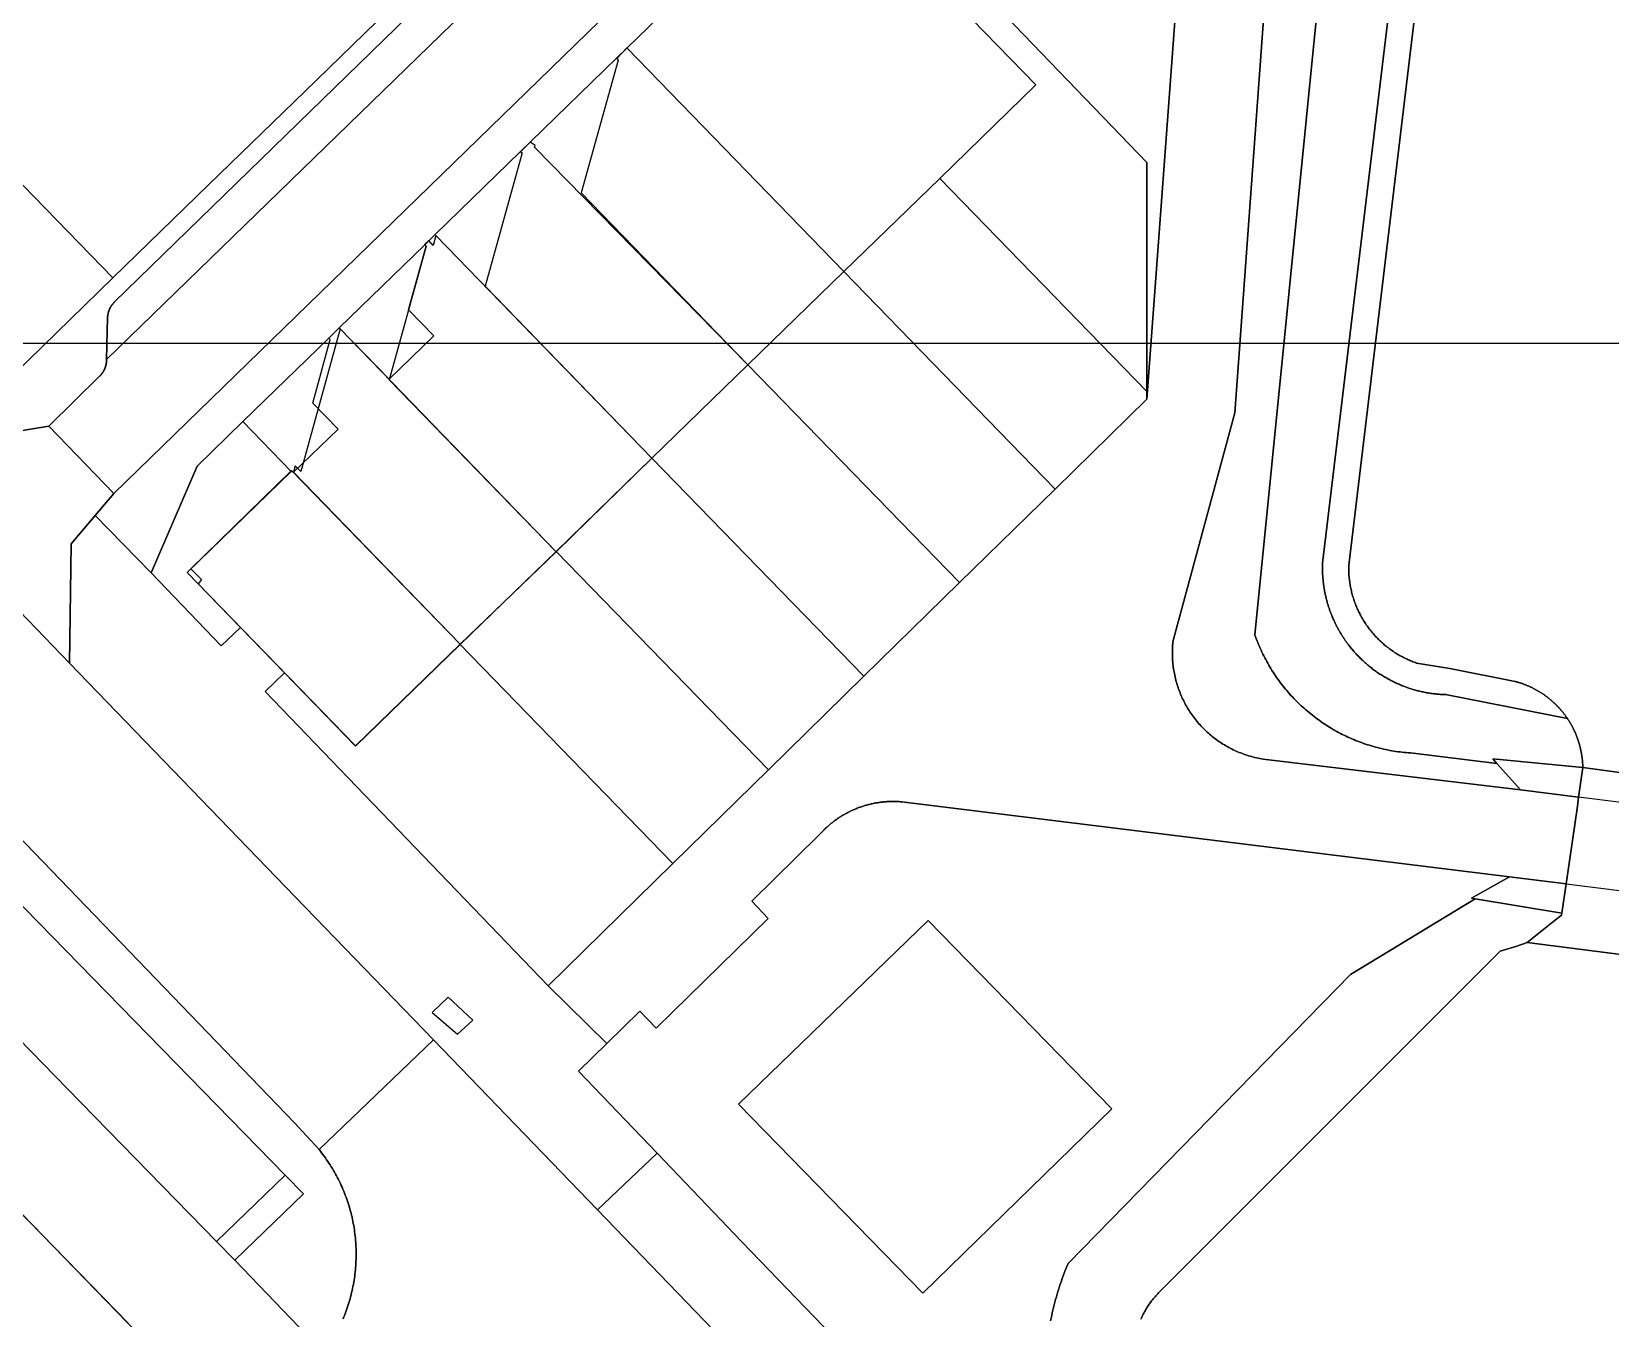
# Model space of a CAD drawing. Header units: metres. Extents: x -127 to 442, y -186 to 462.
# Drawn here: x 10.4 to 70.6, y 211.8 to 260.9 of the extents above; entities that cross this region are included whole.
import ezdxf

# ---------------------------------------------------------------- set-up
doc = ezdxf.new("R2010")
doc.units = ezdxf.units.M

msp = doc.modelspace()

# ---------------------------------------------------------------- linework, layer by layer
at = {"color": 7}
msp.add_lwpolyline([(0, 0), (249, 0), (249, 249), (0, 249)], close=True, dxfattribs=at)
at = {"layer": 'building_2', "color": 1}
for points in [[(32.695, 259.875), (32.75, 259.812), (31.336, 254.75), (37.703, 248.188), (41.359, 251.75), (33.086, 260.281), (32.695, 259.875)], [(29.562, 256.5), (29.578, 256.562), (29.398, 256.688), (29.031, 256.312), (29.086, 256.281), (27.68, 251.188), (34.039, 244.625), (37.703, 248.188), (29.562, 256.5)], [(25.789, 253.125), (25.695, 252.75), (25.531, 252.938), (25.367, 252.781), (25.43, 252.719), (24.016, 247.625), (30.383, 241.062), (34.039, 244.625), (25.789, 253.125)], [(30.383, 241.062), (22.148, 249.562), (20.641, 244.125), (20.43, 244.344), (20.359, 244.094), (26.719, 237.531), (30.383, 241.062)], [(16.445, 240.406), (16.852, 240), (16.727, 239.844), (22.727, 233.656), (26.719, 237.531), (20.289, 244.156), (16.445, 240.406)], [(4.297, 213.5), (11.961, 205.594), (16.055, 209.562), (8.367, 217.469), (4.297, 213.5)]]:
    msp.add_lwpolyline(points, close=True, dxfattribs=at)
at = {"layer": 'road_0', "color": 8}
for points in [[(61.607, 295.374), (13.23, 248.396), (13.229, 248.352), (13.229, 248.352), (13.229, 248.345), (13.229, 248.339), (13.228, 248.332), (13.228, 248.326), (13.227, 248.319), (13.227, 248.312), (13.227, 248.306), (13.226, 248.299), (13.225, 248.293), (13.225, 248.286), (13.224, 248.28), (13.223, 248.273), (13.222, 248.266), (13.222, 248.26), (13.221, 248.253), (13.22, 248.247), (13.219, 248.24), (13.218, 248.234), (13.216, 248.227), (13.215, 248.221), (13.214, 248.214), (13.213, 248.208), (13.211, 248.201), (13.21, 248.195), (13.209, 248.188), (13.207, 248.182), (13.206, 248.176), (13.204, 248.169), (13.203, 248.163), (13.201, 248.156), (13.199, 248.15), (13.197, 248.144), (13.196, 248.137), (13.194, 248.131), (13.192, 248.125), (13.19, 248.118), (13.188, 248.112), (13.186, 248.106), (13.184, 248.1), (13.182, 248.093), (13.179, 248.087), (13.177, 248.081), (13.175, 248.075), (13.172, 248.069), (13.17, 248.062), (13.168, 248.056), (13.165, 248.05), (13.163, 248.044), (13.16, 248.038), (13.157, 248.032), (13.155, 248.026), (13.152, 248.02), (13.149, 248.014), (13.146, 248.008), (13.143, 248.002), (13.141, 247.996), (13.138, 247.99), (13.135, 247.984), (13.132, 247.978), (13.129, 247.973), (13.125, 247.967), (13.122, 247.961), (13.119, 247.955), (13.116, 247.949), (13.112, 247.944), (13.109, 247.938), (13.106, 247.932), (13.102, 247.927), (13.099, 247.921), (13.095, 247.916), (13.092, 247.91), (13.088, 247.904), (13.084, 247.899), (13.081, 247.893), (13.077, 247.888), (13.073, 247.883), (13.069, 247.877), (13.065, 247.872), (13.061, 247.867), (13.058, 247.861), (13.054, 247.856), (13.05, 247.851), (13.045, 247.846), (13.041, 247.84), (13.037, 247.835), (13.033, 247.83), (13.029, 247.825), (13.024, 247.82), (13.02, 247.815), (13.016, 247.81), (13.011, 247.805), (13.007, 247.8), (13.003, 247.795), (12.998, 247.791), (12.994, 247.786), (12.989, 247.781), (12.984, 247.776), (12.98, 247.772), (12.975, 247.767), (12.975, 247.767), (11.03, 245.856), (13.509, 243.284), (57.532, 286.096)], [(59.325, 295.141), (13.527, 250.579), (13.527, 250.579), (13.522, 250.574), (13.518, 250.57), (13.513, 250.565), (13.508, 250.56), (13.504, 250.555), (13.499, 250.55), (13.495, 250.546), (13.49, 250.541), (13.486, 250.536), (13.481, 250.531), (13.477, 250.526), (13.473, 250.521), (13.468, 250.516), (13.464, 250.51), (13.46, 250.505), (13.456, 250.5), (13.452, 250.495), (13.448, 250.49), (13.444, 250.484), (13.44, 250.479), (13.436, 250.474), (13.432, 250.468), (13.428, 250.463), (13.424, 250.457), (13.42, 250.452), (13.417, 250.446), (13.413, 250.441), (13.409, 250.435), (13.406, 250.43), (13.402, 250.424), (13.399, 250.419), (13.395, 250.413), (13.392, 250.407), (13.388, 250.402), (13.385, 250.396), (13.382, 250.39), (13.378, 250.384), (13.375, 250.378), (13.372, 250.373), (13.369, 250.367), (13.366, 250.361), (13.363, 250.355), (13.36, 250.349), (13.357, 250.343), (13.354, 250.337), (13.351, 250.331), (13.348, 250.325), (13.346, 250.319), (13.343, 250.313), (13.34, 250.307), (13.338, 250.301), (13.335, 250.295), (13.332, 250.288), (13.33, 250.282), (13.328, 250.276), (13.325, 250.27), (13.323, 250.264), (13.321, 250.257), (13.318, 250.251), (13.316, 250.245), (13.314, 250.239), (13.312, 250.232), (13.31, 250.226), (13.308, 250.22), (13.306, 250.213), (13.304, 250.207), (13.302, 250.201), (13.301, 250.194), (13.299, 250.188), (13.297, 250.181), (13.295, 250.175), (13.294, 250.168), (13.292, 250.162), (13.291, 250.156), (13.289, 250.149), (13.288, 250.143), (13.287, 250.136), (13.285, 250.13), (13.284, 250.123), (13.283, 250.116), (13.282, 250.11), (13.281, 250.103), (13.28, 250.097), (13.279, 250.09), (13.278, 250.084), (13.277, 250.077), (13.276, 250.07), (13.275, 250.064), (13.275, 250.057), (13.274, 250.051), (13.273, 250.044), (13.273, 250.037), (13.272, 250.031), (13.272, 250.024), (13.271, 250.018), (13.271, 250.011), (13.27, 250.004), (13.27, 249.998), (13.27, 249.991), (13.27, 249.991), (13.23, 248.396), (61.607, 295.374)], [(9.71, 245.642), (11.03, 245.856), (12.975, 247.767), (12.975, 247.767), (12.98, 247.772), (12.984, 247.776), (12.989, 247.781), (12.994, 247.786), (12.998, 247.791), (13.003, 247.795), (13.007, 247.8), (13.011, 247.805), (13.016, 247.81), (13.02, 247.815), (13.024, 247.82), (13.029, 247.825), (13.033, 247.83), (13.037, 247.835), (13.041, 247.84), (13.045, 247.846), (13.05, 247.851), (13.054, 247.856), (13.058, 247.861), (13.061, 247.867), (13.065, 247.872), (13.069, 247.877), (13.073, 247.883), (13.077, 247.888), (13.081, 247.893), (13.084, 247.899), (13.088, 247.904), (13.092, 247.91), (13.095, 247.916), (13.099, 247.921), (13.102, 247.927), (13.106, 247.932), (13.109, 247.938), (13.112, 247.944), (13.116, 247.949), (13.119, 247.955), (13.122, 247.961), (13.125, 247.967), (13.129, 247.973), (13.132, 247.978), (13.135, 247.984), (13.138, 247.99), (13.141, 247.996), (13.143, 248.002), (13.146, 248.008), (13.149, 248.014), (13.152, 248.02), (13.155, 248.026), (13.157, 248.032), (13.16, 248.038), (13.163, 248.044), (13.165, 248.05), (13.168, 248.056), (13.17, 248.062), (13.172, 248.069), (13.175, 248.075), (13.177, 248.081), (13.179, 248.087), (13.182, 248.093), (13.184, 248.1), (13.186, 248.106), (13.188, 248.112), (13.19, 248.118), (13.192, 248.125), (13.194, 248.131), (13.196, 248.137), (13.197, 248.144), (13.199, 248.15), (13.201, 248.156), (13.203, 248.163), (13.204, 248.169), (13.206, 248.176), (13.207, 248.182), (13.209, 248.188), (13.21, 248.195), (13.211, 248.201), (13.213, 248.208), (13.214, 248.214), (13.215, 248.221), (13.216, 248.227), (13.218, 248.234), (13.219, 248.24), (13.22, 248.247), (13.221, 248.253), (13.222, 248.26), (13.222, 248.266), (13.223, 248.273), (13.224, 248.28), (13.225, 248.286), (13.225, 248.293), (13.226, 248.299), (13.227, 248.306), (13.227, 248.312), (13.227, 248.319), (13.228, 248.326), (13.228, 248.332), (13.229, 248.339), (13.229, 248.345), (13.229, 248.352), (13.229, 248.352), (13.23, 248.396), (13.27, 249.991), (13.27, 249.991), (13.27, 249.998), (13.27, 250.004), (13.271, 250.011), (13.271, 250.018), (13.272, 250.024), (13.272, 250.031), (13.273, 250.037), (13.273, 250.044), (13.274, 250.051), (13.275, 250.057), (13.275, 250.064), (13.276, 250.07), (13.277, 250.077), (13.278, 250.084), (13.279, 250.09), (13.28, 250.097), (13.281, 250.103), (13.282, 250.11), (13.283, 250.116), (13.284, 250.123), (13.285, 250.13), (13.287, 250.136), (13.288, 250.143), (13.289, 250.149), (13.291, 250.156), (13.292, 250.162), (13.294, 250.168), (13.295, 250.175), (13.297, 250.181), (13.299, 250.188), (13.301, 250.194), (13.302, 250.201), (13.304, 250.207), (13.306, 250.213), (13.308, 250.22), (13.31, 250.226), (13.312, 250.232), (13.314, 250.239), (13.316, 250.245), (13.318, 250.251), (13.321, 250.257), (13.323, 250.264), (13.325, 250.27), (13.328, 250.276), (13.33, 250.282), (13.332, 250.288), (13.335, 250.295), (13.338, 250.301), (13.34, 250.307), (13.343, 250.313), (13.346, 250.319), (13.348, 250.325), (13.351, 250.331), (13.354, 250.337), (13.357, 250.343), (13.36, 250.349), (13.363, 250.355), (13.366, 250.361), (13.369, 250.367), (13.372, 250.373), (13.375, 250.378), (13.378, 250.384), (13.382, 250.39), (13.385, 250.396), (13.388, 250.402), (13.392, 250.407), (13.395, 250.413), (13.399, 250.419), (13.402, 250.424), (13.406, 250.43), (13.409, 250.435), (13.413, 250.441), (13.417, 250.446), (13.42, 250.452), (13.424, 250.457), (13.428, 250.463), (13.432, 250.468), (13.436, 250.474), (13.44, 250.479), (13.444, 250.484), (13.448, 250.49), (13.452, 250.495), (13.456, 250.5), (13.46, 250.505), (13.464, 250.51), (13.468, 250.516), (13.473, 250.521), (13.477, 250.526), (13.481, 250.531), (13.486, 250.536), (13.49, 250.541), (13.495, 250.546), (13.499, 250.55), (13.504, 250.555), (13.508, 250.56), (13.513, 250.565), (13.518, 250.57), (13.522, 250.574), (13.527, 250.579), (13.527, 250.579), (59.325, 295.141)], [(50.06, 287.091), (46.403, 283.533), (42.743, 279.974), (39.085, 276.417), (35.426, 272.858), (31.766, 269.299), (28.108, 265.741), (24.45, 262.183), (20.79, 258.624), (17.131, 255.066), (13.472, 251.507), (8.61, 246.778)], [(55.529, 282.049), (52.916, 246.877), (49.421, 243.454), (45.775, 239.884), (42.127, 236.312), (38.481, 232.741), (34.834, 229.17), (30.074, 224.508), (32.317, 222.299), (33.575, 223.534), (34.205, 222.893), (38.477, 227.074), (37.855, 227.738), (40.421, 230.258), (40.421, 230.258), (40.445, 230.285), (40.469, 230.311), (40.493, 230.337), (40.517, 230.363), (40.542, 230.389), (40.567, 230.415), (40.592, 230.44), (40.617, 230.465), (40.643, 230.49), (40.668, 230.514), (40.695, 230.539), (40.721, 230.563), (40.747, 230.587), (40.774, 230.61), (40.801, 230.633), (40.828, 230.657), (40.856, 230.679), (40.883, 230.702), (40.911, 230.724), (40.939, 230.746), (40.967, 230.768), (40.996, 230.789), (41.024, 230.811), (41.053, 230.831), (41.082, 230.852), (41.112, 230.873), (41.141, 230.893), (41.171, 230.912), (41.201, 230.932), (41.231, 230.951), (41.261, 230.97), (41.291, 230.989), (41.322, 231.007), (41.352, 231.025), (41.383, 231.043), (41.414, 231.061), (41.445, 231.078), (41.477, 231.095), (41.508, 231.111), (41.54, 231.128), (41.572, 231.144), (41.604, 231.16), (41.636, 231.175), (41.668, 231.19), (41.701, 231.205), (41.733, 231.219), (41.766, 231.234), (41.799, 231.247), (41.832, 231.261), (41.865, 231.274), (41.898, 231.287), (41.931, 231.3), (41.965, 231.312), (41.998, 231.324), (42.032, 231.336), (42.066, 231.347), (42.1, 231.358), (42.134, 231.369), (42.168, 231.379), (42.202, 231.389), (42.236, 231.399), (42.271, 231.408), (42.305, 231.417), (42.34, 231.426), (42.374, 231.435), (42.409, 231.443), (42.444, 231.45), (42.479, 231.458), (42.514, 231.465), (42.549, 231.472), (42.584, 231.478), (42.619, 231.484), (42.654, 231.49), (42.689, 231.496), (42.725, 231.501), (42.76, 231.505), (42.795, 231.51), (42.831, 231.514), (42.866, 231.518), (42.902, 231.521), (42.937, 231.524), (42.973, 231.527), (43.008, 231.529), (43.044, 231.531), (43.079, 231.533), (43.115, 231.535), (43.151, 231.536), (43.186, 231.536), (43.222, 231.537), (43.258, 231.537), (43.293, 231.536), (43.329, 231.536), (43.365, 231.535), (43.4, 231.534), (43.436, 231.532), (43.471, 231.53), (43.507, 231.528), (43.542, 231.525), (43.578, 231.522), (43.578, 231.522), (66.762, 228.666), (68.921, 228.395), (68.971, 228.743), (69.348, 231.357), (69.398, 231.703), (67.177, 231.981), (57.36, 233.155), (57.36, 233.155), (57.297, 233.165), (57.235, 233.176), (57.173, 233.189), (57.111, 233.202), (57.049, 233.216), (56.988, 233.231), (56.926, 233.247), (56.865, 233.264), (56.804, 233.281), (56.744, 233.3), (56.684, 233.32), (56.624, 233.341), (56.564, 233.362), (56.505, 233.385), (56.446, 233.408), (56.388, 233.433), (56.33, 233.458), (56.272, 233.484), (56.215, 233.511), (56.158, 233.539), (56.101, 233.568), (56.045, 233.597), (55.99, 233.628), (55.935, 233.659), (55.88, 233.691), (55.826, 233.725), (55.773, 233.758), (55.72, 233.793), (55.667, 233.829), (55.615, 233.865), (55.564, 233.902), (55.513, 233.94), (55.463, 233.979), (55.413, 234.018), (55.365, 234.059), (55.316, 234.1), (55.269, 234.141), (55.222, 234.184), (55.175, 234.227), (55.13, 234.271), (55.085, 234.316), (55.04, 234.361), (54.997, 234.407), (54.954, 234.454), (54.912, 234.501), (54.87, 234.549), (54.83, 234.598), (54.79, 234.647), (54.751, 234.697), (54.712, 234.747), (54.675, 234.798), (54.638, 234.85), (54.602, 234.902), (54.567, 234.955), (54.533, 235.008), (54.499, 235.062), (54.467, 235.116), (54.435, 235.171), (54.404, 235.226), (54.374, 235.282), (54.345, 235.338), (54.316, 235.395), (54.289, 235.452), (54.262, 235.509), (54.236, 235.567), (54.212, 235.626), (54.188, 235.684), (54.165, 235.743), (54.143, 235.803), (54.122, 235.862), (54.101, 235.923), (54.082, 235.983), (54.064, 236.044), (54.046, 236.104), (54.03, 236.166), (54.015, 236.227), (54, 236.289), (53.986, 236.351), (53.974, 236.413), (53.962, 236.475), (53.951, 236.537), (53.942, 236.6), (53.933, 236.663), (53.925, 236.726), (53.918, 236.789), (53.913, 236.852), (53.908, 236.915), (53.904, 236.978), (53.901, 237.042), (53.899, 237.105), (53.898, 237.168), (53.898, 237.232), (53.899, 237.295), (53.901, 237.358), (53.904, 237.422), (53.908, 237.485), (53.913, 237.548), (53.919, 237.611), (53.926, 237.674), (53.926, 237.674), (56.285, 246.364), (59.069, 284.584)], [(21.488, 210.541), (18.124, 214.034), (17.425, 214.75), (11.738, 220.576), (3.305, 229.214), (2.606, 229.93), (0.497, 232.081), (0.497, 232.081), (-0.201, 232.798), (-14.31, 247.291), (-15.008, 248.008), (-18.375, 251.504), (-18.84, 251.119), (-21.329, 248.694), (-19.425, 246.118), (-20.243, 245.325), (-18.24, 243.257), (-17.423, 244.048), (-11.802, 238.235), (-2.753, 228.903), (-0.653, 226.754), (8.37, 217.458), (14.057, 211.635)], [(6.158, 234.046), (20.407, 219.281), (21.338, 218.257), (25.71, 222.444), (20.064, 228.284), (11.817, 236.81), (4.172, 244.743)], [(22.255, 211.805), (22.286, 211.879), (22.316, 211.954), (22.345, 212.029), (22.373, 212.105), (22.4, 212.181), (22.426, 212.257), (22.451, 212.333), (22.475, 212.41), (22.498, 212.487), (22.521, 212.565), (22.542, 212.643), (22.562, 212.721), (22.581, 212.799), (22.599, 212.877), (22.617, 212.956), (22.633, 213.035), (22.648, 213.114), (22.662, 213.193), (22.675, 213.273), (22.688, 213.352), (22.699, 213.432), (22.709, 213.512), (22.718, 213.592), (22.726, 213.672), (22.733, 213.752), (22.739, 213.833), (22.744, 213.913), (22.748, 213.993), (22.751, 214.074), (22.753, 214.154), (22.754, 214.235), (22.754, 214.315), (22.753, 214.396), (22.751, 214.477), (22.748, 214.557), (22.743, 214.637), (22.738, 214.718), (22.732, 214.798), (22.725, 214.878), (22.716, 214.958), (22.707, 215.038), (22.697, 215.118), (22.685, 215.198), (22.673, 215.278), (22.66, 215.357), (22.645, 215.436), (22.63, 215.515), (22.614, 215.594), (22.596, 215.673), (22.578, 215.751), (22.558, 215.829), (22.538, 215.907), (22.517, 215.985), (22.494, 216.062), (22.471, 216.14), (22.447, 216.216), (22.421, 216.293), (22.395, 216.369), (22.368, 216.445), (22.34, 216.52), (22.311, 216.595), (22.28, 216.67), (22.249, 216.744), (22.217, 216.818), (22.184, 216.892), (22.151, 216.965), (22.116, 217.037), (22.08, 217.11), (22.043, 217.181), (22.006, 217.253), (21.967, 217.323), (21.928, 217.394), (21.888, 217.463), (21.847, 217.533), (21.805, 217.601), (21.762, 217.669), (21.718, 217.737), (21.674, 217.804), (21.628, 217.871), (21.582, 217.937), (21.535, 218.002), (21.487, 218.067), (21.438, 218.131), (21.388, 218.194), (21.338, 218.257), (21.338, 218.257), (20.407, 219.281), (6.158, 234.046)], [(5.92, 231.743), (20.04, 217.279), (20.739, 216.563), (18.124, 214.034), (21.488, 210.541)], [(37.738, 209.967), (31.969, 215.952), (31.969, 215.952), (25.71, 222.444), (21.338, 218.257), (21.338, 218.257), (21.388, 218.194), (21.438, 218.131), (21.487, 218.067), (21.535, 218.002), (21.582, 217.937), (21.628, 217.871), (21.674, 217.804), (21.718, 217.737), (21.762, 217.669), (21.805, 217.601), (21.847, 217.533), (21.888, 217.463), (21.928, 217.394), (21.967, 217.323), (22.006, 217.253), (22.043, 217.181), (22.08, 217.11), (22.116, 217.037), (22.151, 216.965), (22.184, 216.892), (22.217, 216.818), (22.249, 216.744), (22.28, 216.67), (22.311, 216.595), (22.34, 216.52), (22.368, 216.445), (22.395, 216.369), (22.421, 216.293), (22.447, 216.216), (22.471, 216.14), (22.494, 216.062), (22.517, 215.985), (22.538, 215.907), (22.558, 215.829), (22.578, 215.751), (22.596, 215.673), (22.614, 215.594), (22.63, 215.515), (22.645, 215.436), (22.66, 215.357), (22.673, 215.278), (22.685, 215.198), (22.697, 215.118), (22.707, 215.038), (22.716, 214.958), (22.725, 214.878), (22.732, 214.798), (22.738, 214.718), (22.743, 214.637), (22.748, 214.557), (22.751, 214.477), (22.753, 214.396), (22.754, 214.315), (22.754, 214.235), (22.753, 214.154), (22.751, 214.074), (22.748, 213.993), (22.744, 213.913), (22.739, 213.833), (22.733, 213.752), (22.726, 213.672), (22.718, 213.592), (22.709, 213.512), (22.699, 213.432), (22.688, 213.352), (22.675, 213.273), (22.662, 213.193), (22.648, 213.114), (22.633, 213.035), (22.617, 212.956), (22.599, 212.877), (22.581, 212.799), (22.562, 212.721), (22.542, 212.643), (22.521, 212.565), (22.498, 212.487), (22.475, 212.41), (22.451, 212.333), (22.426, 212.257), (22.4, 212.181), (22.373, 212.105), (22.345, 212.029), (22.316, 211.954), (22.286, 211.879), (22.255, 211.805)], [(61.711, 189.606), (37.47, 214.74), (34.234, 218.12), (31.969, 215.952), (37.738, 209.967)]]:
    msp.add_lwpolyline(points, dxfattribs=at)
for points in [[(36.35, 263.444), (36.744, 263.829), (40.01, 267.001), (40.411, 267.379), (41.165, 268.112), (43.494, 270.291), (55.529, 282.049), (59.069, 284.584), (57.532, 286.096), (13.509, 243.284), (12.802, 242.449), (14.928, 240.253), (16.682, 244.324), (18.432, 246.026), (21.711, 249.215), (22.106, 249.598), (25.37, 252.772), (25.767, 253.157), (29.031, 256.329), (29.425, 256.713), (32.691, 259.887), (33.085, 260.27), (36.35, 263.444)], [(13.509, 243.284), (11.03, 245.856), (9.71, 245.642), (4.172, 244.743), (11.817, 236.81), (11.88, 241.36), (12.802, 242.449), (13.509, 243.284)], [(20.019, 236.44), (18.337, 238.178), (17.603, 237.473), (14.928, 240.253), (12.802, 242.449), (11.88, 241.36), (11.817, 236.81), (20.064, 228.284), (25.71, 222.444), (31.969, 215.952), (34.234, 218.12), (31.243, 221.244), (32.317, 222.299), (30.074, 224.508), (19.28, 235.729), (20.019, 236.44)]]:
    msp.add_lwpolyline(points, close=True, dxfattribs=at)
at = {"layer": 'road_1', "color": 7}
msp.add_lwpolyline([(69.398, 231.703), (68.921, 228.395), (75.509, 227.57), (75.833, 230.896), (69.398, 231.703)], close=True, dxfattribs=at)
at = {"layer": 'terrain_0', "color": 8}
for points in [[(41.165, 268.112), (40.411, 267.379), (48.684, 258.867), (45.02, 255.304), (52.916, 247.18), (52.921, 255.905), (41.165, 268.112)], [(5.336, 259.879), (1.279, 255.934), (-1.432, 258.712), (-2.205, 257.965), (8.61, 246.778), (13.472, 251.507), (5.336, 259.879)], [(45.02, 255.304), (41.36, 251.747), (49.421, 243.454), (52.916, 246.877), (52.916, 247.18), (45.02, 255.304)], [(25.37, 252.772), (22.106, 249.598), (24.016, 247.64), (25.721, 249.297), (24.754, 250.293), (25.426, 252.714), (25.37, 252.772)], [(41.36, 251.747), (37.7, 248.19), (45.775, 239.884), (49.421, 243.454), (41.36, 251.747)], [(21.711, 249.215), (18.432, 246.026), (20.277, 244.129), (20.291, 244.144), (20.356, 244.083), (22.062, 245.739), (21.095, 246.734), (21.767, 249.156), (21.711, 249.215)], [(37.7, 248.19), (34.04, 244.633), (42.127, 236.312), (45.775, 239.884), (37.7, 248.19)], [(20.277, 244.129), (18.432, 246.026), (16.682, 244.324), (14.928, 240.253), (17.603, 237.473), (18.337, 238.178), (16.31, 240.272), (20.277, 244.129)], [(34.04, 244.633), (30.38, 241.075), (38.481, 232.741), (42.127, 236.312), (34.04, 244.633)], [(30.38, 241.075), (26.721, 237.518), (34.834, 229.17), (38.481, 232.741), (30.38, 241.075)], [(26.721, 237.518), (22.725, 233.643), (20.019, 236.44), (19.28, 235.729), (30.074, 224.508), (34.834, 229.17), (26.721, 237.518)]]:
    msp.add_lwpolyline(points, close=True, dxfattribs=at)
at = {"layer": 'terrain_5', "color": 3}
for points in [[(59.069, 284.584), (56.285, 246.364), (53.926, 237.674), (53.926, 237.674), (53.919, 237.611), (53.913, 237.548), (53.908, 237.485), (53.904, 237.422), (53.901, 237.358), (53.899, 237.295), (53.898, 237.232), (53.898, 237.168), (53.899, 237.105), (53.901, 237.042), (53.904, 236.978), (53.908, 236.915), (53.913, 236.852), (53.918, 236.789), (53.925, 236.726), (53.933, 236.663), (53.942, 236.6), (53.951, 236.537), (53.962, 236.475), (53.974, 236.413), (53.986, 236.351), (54, 236.289), (54.015, 236.227), (54.03, 236.166), (54.046, 236.104), (54.064, 236.044), (54.082, 235.983), (54.101, 235.923), (54.122, 235.862), (54.143, 235.803), (54.165, 235.743), (54.188, 235.684), (54.212, 235.626), (54.236, 235.567), (54.262, 235.509), (54.289, 235.452), (54.316, 235.395), (54.345, 235.338), (54.374, 235.282), (54.404, 235.226), (54.435, 235.171), (54.467, 235.116), (54.499, 235.062), (54.533, 235.008), (54.567, 234.955), (54.602, 234.902), (54.638, 234.85), (54.675, 234.798), (54.712, 234.747), (54.751, 234.697), (54.79, 234.647), (54.83, 234.598), (54.87, 234.549), (54.912, 234.501), (54.954, 234.454), (54.997, 234.407), (55.04, 234.361), (55.085, 234.316), (55.13, 234.271), (55.175, 234.227), (55.222, 234.184), (55.269, 234.141), (55.316, 234.1), (55.365, 234.059), (55.413, 234.018), (55.463, 233.979), (55.513, 233.94), (55.564, 233.902), (55.615, 233.865), (55.667, 233.829), (55.72, 233.793), (55.773, 233.758), (55.826, 233.725), (55.88, 233.691), (55.935, 233.659), (55.99, 233.628), (56.045, 233.597), (56.101, 233.568), (56.158, 233.539), (56.215, 233.511), (56.272, 233.484), (56.33, 233.458), (56.388, 233.433), (56.446, 233.408), (56.505, 233.385), (56.564, 233.362), (56.624, 233.341), (56.684, 233.32), (56.744, 233.3), (56.804, 233.281), (56.865, 233.264), (56.926, 233.247), (56.988, 233.231), (57.049, 233.216), (57.111, 233.202), (57.173, 233.189), (57.235, 233.176), (57.297, 233.165), (57.36, 233.155), (57.36, 233.155), (67.177, 231.981), (66.28, 232.985), (62.979, 233.386), (62.979, 233.386), (62.899, 233.392), (62.82, 233.398), (62.741, 233.406), (62.661, 233.415), (62.582, 233.424), (62.503, 233.435), (62.424, 233.446), (62.345, 233.458), (62.267, 233.472), (62.188, 233.486), (62.11, 233.501), (62.032, 233.517), (61.954, 233.534), (61.876, 233.552), (61.798, 233.57), (61.721, 233.59), (61.644, 233.611), (61.567, 233.632), (61.491, 233.654), (61.414, 233.678), (61.338, 233.702), (61.263, 233.727), (61.187, 233.753), (61.112, 233.78), (61.037, 233.808), (60.963, 233.836), (60.889, 233.866), (60.815, 233.896), (60.742, 233.927), (60.668, 233.959), (60.596, 233.992), (60.524, 234.026), (60.452, 234.061), (60.38, 234.096), (60.309, 234.133), (60.239, 234.17), (60.169, 234.208), (60.099, 234.247), (60.03, 234.286), (59.961, 234.327), (59.893, 234.368), (59.825, 234.41), (59.758, 234.453), (59.691, 234.496), (59.625, 234.541), (59.559, 234.586), (59.494, 234.632), (59.429, 234.679), (59.365, 234.726), (59.301, 234.774), (59.238, 234.823), (59.176, 234.873), (59.114, 234.924), (59.053, 234.975), (58.992, 235.027), (58.933, 235.079), (58.873, 235.133), (58.814, 235.187), (58.756, 235.241), (58.699, 235.297), (58.642, 235.353), (58.586, 235.409), (58.531, 235.467), (58.476, 235.525), (58.422, 235.583), (58.369, 235.643), (58.316, 235.703), (58.264, 235.763), (58.213, 235.824), (58.162, 235.886), (58.112, 235.948), (58.063, 236.011), (58.015, 236.075), (57.967, 236.139), (57.921, 236.203), (57.875, 236.268), (57.829, 236.334), (57.785, 236.4), (57.741, 236.467), (57.698, 236.534), (57.656, 236.602), (57.615, 236.67), (57.574, 236.739), (57.535, 236.808), (57.496, 236.878), (57.458, 236.948), (57.42, 237.019), (57.384, 237.089), (57.348, 237.161), (57.314, 237.233), (57.28, 237.305), (57.247, 237.378), (57.215, 237.451), (57.183, 237.524), (57.153, 237.598), (57.123, 237.672), (57.095, 237.746), (57.067, 237.821), (57.04, 237.896), (57.04, 237.896), (60.959, 277.139)], [(60.959, 277.139), (57.04, 237.896), (57.04, 237.896), (57.067, 237.821), (57.095, 237.746), (57.123, 237.672), (57.153, 237.598), (57.183, 237.524), (57.215, 237.451), (57.247, 237.378), (57.28, 237.305), (57.314, 237.233), (57.348, 237.161), (57.384, 237.089), (57.42, 237.019), (57.458, 236.948), (57.496, 236.878), (57.535, 236.808), (57.574, 236.739), (57.615, 236.67), (57.656, 236.602), (57.698, 236.534), (57.741, 236.467), (57.785, 236.4), (57.829, 236.334), (57.875, 236.268), (57.921, 236.203), (57.967, 236.139), (58.015, 236.075), (58.063, 236.011), (58.112, 235.948), (58.162, 235.886), (58.213, 235.824), (58.264, 235.763), (58.316, 235.703), (58.369, 235.643), (58.422, 235.583), (58.476, 235.525), (58.531, 235.467), (58.586, 235.409), (58.642, 235.353), (58.699, 235.297), (58.756, 235.241), (58.814, 235.187), (58.873, 235.133), (58.933, 235.079), (58.992, 235.027), (59.053, 234.975), (59.114, 234.924), (59.176, 234.873), (59.238, 234.823), (59.301, 234.774), (59.365, 234.726), (59.429, 234.679), (59.494, 234.632), (59.559, 234.586), (59.625, 234.541), (59.691, 234.496), (59.758, 234.453), (59.825, 234.41), (59.893, 234.368), (59.961, 234.327), (60.03, 234.286), (60.099, 234.247), (60.169, 234.208), (60.239, 234.17), (60.309, 234.133), (60.38, 234.096), (60.452, 234.061), (60.524, 234.026), (60.596, 233.992), (60.668, 233.959), (60.742, 233.927), (60.815, 233.896), (60.889, 233.866), (60.963, 233.836), (61.037, 233.808), (61.112, 233.78), (61.187, 233.753), (61.263, 233.727), (61.338, 233.702), (61.414, 233.678), (61.491, 233.654), (61.567, 233.632), (61.644, 233.611), (61.721, 233.59), (61.798, 233.57), (61.876, 233.552), (61.954, 233.534), (62.032, 233.517), (62.11, 233.501), (62.188, 233.486), (62.267, 233.472), (62.345, 233.458), (62.424, 233.446), (62.503, 233.435), (62.582, 233.424), (62.661, 233.415), (62.741, 233.406), (62.82, 233.398), (62.899, 233.392), (62.979, 233.386), (62.979, 233.386), (66.28, 232.985), (66.12, 233.164), (69.557, 232.826), (69.557, 232.826), (69.557, 232.846), (69.556, 232.866), (69.556, 232.886), (69.555, 232.906), (69.554, 232.927), (69.553, 232.947), (69.552, 232.967), (69.551, 232.987), (69.549, 233.007), (69.548, 233.027), (69.546, 233.047), (69.545, 233.067), (69.543, 233.087), (69.541, 233.107), (69.539, 233.127), (69.537, 233.147), (69.535, 233.167), (69.532, 233.187), (69.53, 233.207), (69.527, 233.227), (69.525, 233.247), (69.522, 233.267), (69.519, 233.287), (69.516, 233.307), (69.513, 233.327), (69.509, 233.346), (69.506, 233.366), (69.502, 233.386), (69.499, 233.406), (69.495, 233.426), (69.491, 233.445), (69.487, 233.465), (69.483, 233.485), (69.479, 233.504), (69.475, 233.524), (69.47, 233.544), (69.466, 233.563), (69.461, 233.583), (69.456, 233.602), (69.451, 233.622), (69.446, 233.641), (69.441, 233.661), (69.436, 233.68), (69.431, 233.7), (69.425, 233.719), (69.419, 233.738), (69.414, 233.758), (69.408, 233.777), (69.402, 233.796), (69.396, 233.815), (69.39, 233.834), (69.384, 233.854), (69.377, 233.873), (69.371, 233.892), (69.364, 233.911), (69.358, 233.93), (69.351, 233.949), (69.344, 233.968), (69.337, 233.986), (69.33, 234.005), (69.322, 234.024), (69.315, 234.043), (69.308, 234.061), (69.3, 234.08), (69.292, 234.099), (69.285, 234.117), (69.277, 234.136), (69.269, 234.154), (69.261, 234.173), (69.252, 234.191), (69.244, 234.209), (69.236, 234.227), (69.227, 234.246), (69.219, 234.264), (69.21, 234.282), (69.201, 234.3), (69.192, 234.318), (69.183, 234.336), (69.174, 234.354), (69.164, 234.372), (69.155, 234.39), (69.146, 234.407), (69.136, 234.425), (69.126, 234.443), (69.117, 234.46), (69.107, 234.478), (69.097, 234.495), (69.087, 234.513), (69.076, 234.53), (69.066, 234.547), (69.056, 234.564), (69.045, 234.582), (69.035, 234.599), (69.024, 234.616), (69.013, 234.633), (69.002, 234.65), (68.991, 234.666), (68.98, 234.683), (68.969, 234.7), (68.969, 234.7), (64.382, 235.609), (64.382, 235.609), (64.338, 235.61), (64.294, 235.611), (64.25, 235.613), (64.206, 235.615), (64.163, 235.618), (64.119, 235.621), (64.075, 235.624), (64.031, 235.628), (63.987, 235.632), (63.944, 235.636), (63.9, 235.641), (63.857, 235.646), (63.813, 235.652), (63.769, 235.658), (63.726, 235.665), (63.683, 235.672), (63.639, 235.679), (63.596, 235.686), (63.553, 235.695), (63.51, 235.703), (63.467, 235.712), (63.424, 235.721), (63.381, 235.731), (63.338, 235.741), (63.296, 235.751), (63.253, 235.762), (63.21, 235.773), (63.168, 235.785), (63.126, 235.797), (63.084, 235.809), (63.042, 235.822), (63, 235.835), (62.958, 235.848), (62.916, 235.862), (62.875, 235.876), (62.833, 235.891), (62.792, 235.906), (62.751, 235.921), (62.71, 235.937), (62.669, 235.953), (62.628, 235.969), (62.588, 235.986), (62.547, 236.004), (62.507, 236.021), (62.467, 236.039), (62.427, 236.057), (62.387, 236.076), (62.348, 236.095), (62.308, 236.114), (62.269, 236.134), (62.23, 236.154), (62.191, 236.175), (62.152, 236.195), (62.114, 236.217), (62.076, 236.238), (62.037, 236.26), (62, 236.282), (61.962, 236.305), (61.924, 236.328), (61.887, 236.351), (61.85, 236.374), (61.813, 236.398), (61.776, 236.422), (61.74, 236.447), (61.704, 236.472), (61.668, 236.497), (61.632, 236.523), (61.597, 236.549), (61.561, 236.575), (61.526, 236.601), (61.492, 236.628), (61.457, 236.655), (61.423, 236.683), (61.389, 236.71), (61.355, 236.738), (61.321, 236.767), (61.288, 236.795), (61.255, 236.824), (61.222, 236.854), (61.19, 236.883), (61.158, 236.913), (61.126, 236.943), (61.094, 236.974), (61.063, 237.004), (61.032, 237.035), (61.001, 237.067), (60.97, 237.098), (60.94, 237.13), (60.91, 237.162), (60.88, 237.195), (60.851, 237.227), (60.822, 237.26), (60.793, 237.294), (60.765, 237.327), (60.737, 237.361), (60.709, 237.395), (60.681, 237.429), (60.654, 237.463), (60.627, 237.498), (60.627, 237.498), (60.608, 237.523), (60.588, 237.549), (60.569, 237.575), (60.55, 237.601), (60.531, 237.627), (60.513, 237.653), (60.494, 237.679), (60.476, 237.705), (60.458, 237.732), (60.44, 237.758), (60.422, 237.785), (60.405, 237.812), (60.387, 237.839), (60.37, 237.866), (60.353, 237.893), (60.336, 237.92), (60.32, 237.947), (60.303, 237.975), (60.287, 238.003), (60.271, 238.03), (60.255, 238.058), (60.239, 238.086), (60.224, 238.114), (60.208, 238.142), (60.193, 238.17), (60.178, 238.199), (60.163, 238.227), (60.149, 238.256), (60.134, 238.284), (60.12, 238.313), (60.106, 238.342), (60.092, 238.371), (60.078, 238.4), (60.065, 238.429), (60.052, 238.458), (60.038, 238.487), (60.026, 238.516), (60.013, 238.546), (60, 238.575), (59.988, 238.605), (59.976, 238.635), (59.964, 238.664), (59.952, 238.694), (59.941, 238.724), (59.929, 238.754), (59.918, 238.784), (59.907, 238.814), (59.897, 238.844), (59.886, 238.875), (59.876, 238.905), (59.866, 238.935), (59.856, 238.966), (59.846, 238.996), (59.837, 239.027), (59.827, 239.058), (59.818, 239.088), (59.809, 239.119), (59.801, 239.15), (59.792, 239.181), (59.784, 239.212), (59.776, 239.243), (59.768, 239.274), (59.76, 239.305), (59.753, 239.336), (59.746, 239.368), (59.739, 239.399), (59.732, 239.43), (59.725, 239.461), (59.719, 239.493), (59.712, 239.524), (59.706, 239.556), (59.701, 239.587), (59.695, 239.619), (59.69, 239.65), (59.685, 239.682), (59.68, 239.714), (59.675, 239.745), (59.67, 239.777), (59.666, 239.809), (59.662, 239.841), (59.658, 239.873), (59.654, 239.904), (59.651, 239.936), (59.648, 239.968), (59.644, 240), (59.642, 240.032), (59.639, 240.064), (59.637, 240.096), (59.634, 240.128), (59.632, 240.16), (59.631, 240.192), (59.629, 240.224), (59.628, 240.256), (59.627, 240.288), (59.626, 240.32), (59.625, 240.352), (59.624, 240.384), (59.624, 240.416), (59.624, 240.448), (59.624, 240.448), (59.624, 240.506), (59.625, 240.564), (59.627, 240.622), (64.134, 278.162)], [(64.134, 278.162), (59.627, 240.622), (59.625, 240.564), (59.624, 240.506), (59.624, 240.448), (59.624, 240.448), (59.624, 240.416), (59.624, 240.384), (59.625, 240.352), (59.626, 240.32), (59.627, 240.288), (59.628, 240.256), (59.629, 240.224), (59.631, 240.192), (59.632, 240.16), (59.634, 240.128), (59.637, 240.096), (59.639, 240.064), (59.642, 240.032), (59.644, 240), (59.648, 239.968), (59.651, 239.936), (59.654, 239.904), (59.658, 239.873), (59.662, 239.841), (59.666, 239.809), (59.67, 239.777), (59.675, 239.745), (59.68, 239.714), (59.685, 239.682), (59.69, 239.65), (59.695, 239.619), (59.701, 239.587), (59.706, 239.556), (59.712, 239.524), (59.719, 239.493), (59.725, 239.461), (59.732, 239.43), (59.739, 239.399), (59.746, 239.368), (59.753, 239.336), (59.76, 239.305), (59.768, 239.274), (59.776, 239.243), (59.784, 239.212), (59.792, 239.181), (59.801, 239.15), (59.809, 239.119), (59.818, 239.088), (59.827, 239.058), (59.837, 239.027), (59.846, 238.996), (59.856, 238.966), (59.866, 238.935), (59.876, 238.905), (59.886, 238.875), (59.897, 238.844), (59.907, 238.814), (59.918, 238.784), (59.929, 238.754), (59.941, 238.724), (59.952, 238.694), (59.964, 238.664), (59.976, 238.635), (59.988, 238.605), (60, 238.575), (60.013, 238.546), (60.026, 238.516), (60.038, 238.487), (60.052, 238.458), (60.065, 238.429), (60.078, 238.4), (60.092, 238.371), (60.106, 238.342), (60.12, 238.313), (60.134, 238.284), (60.149, 238.256), (60.163, 238.227), (60.178, 238.199), (60.193, 238.17), (60.208, 238.142), (60.224, 238.114), (60.239, 238.086), (60.255, 238.058), (60.271, 238.03), (60.287, 238.003), (60.303, 237.975), (60.32, 237.947), (60.336, 237.92), (60.353, 237.893), (60.37, 237.866), (60.387, 237.839), (60.405, 237.812), (60.422, 237.785), (60.44, 237.758), (60.458, 237.732), (60.476, 237.705), (60.494, 237.679), (60.513, 237.653), (60.531, 237.627), (60.55, 237.601), (60.569, 237.575), (60.588, 237.549), (60.608, 237.523), (60.627, 237.498), (60.627, 237.498), (60.654, 237.463), (60.681, 237.429), (60.709, 237.395), (60.737, 237.361), (60.765, 237.327), (60.793, 237.294), (60.822, 237.26), (60.851, 237.227), (60.88, 237.195), (60.91, 237.162), (60.94, 237.13), (60.97, 237.098), (61.001, 237.067), (61.032, 237.035), (61.063, 237.004), (61.094, 236.974), (61.126, 236.943), (61.158, 236.913), (61.19, 236.883), (61.222, 236.854), (61.255, 236.824), (61.288, 236.795), (61.321, 236.767), (61.355, 236.738), (61.389, 236.71), (61.423, 236.683), (61.457, 236.655), (61.492, 236.628), (61.526, 236.601), (61.561, 236.575), (61.597, 236.549), (61.632, 236.523), (61.668, 236.497), (61.704, 236.472), (61.74, 236.447), (61.776, 236.422), (61.813, 236.398), (61.85, 236.374), (61.887, 236.351), (61.924, 236.328), (61.962, 236.305), (62, 236.282), (62.037, 236.26), (62.076, 236.238), (62.114, 236.217), (62.152, 236.195), (62.191, 236.175), (62.23, 236.154), (62.269, 236.134), (62.308, 236.114), (62.348, 236.095), (62.387, 236.076), (62.427, 236.057), (62.467, 236.039), (62.507, 236.021), (62.547, 236.004), (62.588, 235.986), (62.628, 235.969), (62.669, 235.953), (62.71, 235.937), (62.751, 235.921), (62.792, 235.906), (62.833, 235.891), (62.875, 235.876), (62.916, 235.862), (62.958, 235.848), (63, 235.835), (63.042, 235.822), (63.084, 235.809), (63.126, 235.797), (63.168, 235.785), (63.21, 235.773), (63.253, 235.762), (63.296, 235.751), (63.338, 235.741), (63.381, 235.731), (63.424, 235.721), (63.467, 235.712), (63.51, 235.703), (63.553, 235.695), (63.596, 235.686), (63.639, 235.679), (63.683, 235.672), (63.726, 235.665), (63.769, 235.658), (63.813, 235.652), (63.857, 235.646), (63.9, 235.641), (63.944, 235.636), (63.987, 235.632), (64.031, 235.628), (64.075, 235.624), (64.119, 235.621), (64.163, 235.618), (64.206, 235.615), (64.25, 235.613), (64.294, 235.611), (64.338, 235.61), (64.382, 235.609), (64.382, 235.609), (68.969, 234.7), (68.969, 234.7), (68.955, 234.721), (68.94, 234.742), (68.926, 234.762), (68.911, 234.783), (68.897, 234.804), (68.882, 234.824), (68.867, 234.844), (68.851, 234.864), (68.836, 234.884), (68.82, 234.904), (68.805, 234.924), (68.789, 234.944), (68.773, 234.964), (68.757, 234.983), (68.74, 235.002), (68.724, 235.022), (68.708, 235.041), (68.691, 235.06), (68.674, 235.079), (68.657, 235.097), (68.64, 235.116), (68.623, 235.135), (68.605, 235.153), (68.588, 235.171), (68.57, 235.189), (68.553, 235.207), (68.535, 235.225), (68.517, 235.243), (68.499, 235.26), (68.48, 235.278), (68.462, 235.295), (68.443, 235.312), (68.425, 235.329), (68.406, 235.346), (68.387, 235.363), (68.368, 235.38), (68.349, 235.396), (68.33, 235.413), (68.31, 235.429), (68.291, 235.445), (68.271, 235.461), (68.251, 235.477), (68.231, 235.492), (68.211, 235.508), (68.191, 235.523), (68.171, 235.538), (68.151, 235.554), (68.13, 235.568), (68.11, 235.583), (68.089, 235.598), (68.069, 235.612), (68.048, 235.627), (68.027, 235.641), (68.006, 235.655), (67.985, 235.669), (67.963, 235.682), (67.942, 235.696), (67.92, 235.709), (67.899, 235.722), (67.877, 235.735), (67.856, 235.748), (67.834, 235.761), (67.812, 235.774), (67.79, 235.786), (67.768, 235.798), (67.745, 235.81), (67.723, 235.822), (67.701, 235.834), (67.678, 235.846), (67.656, 235.857), (67.633, 235.869), (67.611, 235.88), (67.588, 235.891), (67.565, 235.901), (67.542, 235.912), (67.519, 235.922), (67.496, 235.933), (67.473, 235.943), (67.449, 235.953), (67.426, 235.962), (67.403, 235.972), (67.379, 235.981), (67.356, 235.991), (67.332, 236), (67.308, 236.009), (67.285, 236.017), (67.261, 236.026), (67.237, 236.034), (67.213, 236.043), (67.189, 236.051), (67.165, 236.059), (67.141, 236.066), (67.117, 236.074), (67.093, 236.081), (67.068, 236.088), (67.044, 236.095), (67.02, 236.102), (66.995, 236.109), (66.971, 236.115), (66.971, 236.115), (64.483, 236.608), (63.214, 236.817), (63.214, 236.817), (63.168, 236.833), (63.122, 236.85), (63.076, 236.868), (63.03, 236.886), (62.985, 236.904), (62.94, 236.923), (62.895, 236.943), (62.85, 236.964), (62.806, 236.984), (62.762, 237.006), (62.718, 237.028), (62.674, 237.051), (62.631, 237.074), (62.588, 237.097), (62.545, 237.122), (62.503, 237.146), (62.461, 237.172), (62.419, 237.198), (62.378, 237.224), (62.337, 237.251), (62.296, 237.278), (62.256, 237.306), (62.216, 237.335), (62.176, 237.364), (62.137, 237.393), (62.098, 237.423), (62.06, 237.454), (62.022, 237.485), (61.984, 237.516), (61.947, 237.548), (61.91, 237.581), (61.873, 237.613), (61.837, 237.647), (61.802, 237.681), (61.767, 237.715), (61.732, 237.749), (61.698, 237.785), (61.664, 237.82), (61.631, 237.856), (61.598, 237.893), (61.565, 237.929), (61.533, 237.967), (61.502, 238.004), (61.471, 238.042), (61.44, 238.081), (61.41, 238.12), (61.381, 238.159), (61.352, 238.198), (61.323, 238.238), (61.295, 238.279), (61.268, 238.319), (61.241, 238.36), (61.215, 238.402), (61.189, 238.443), (61.163, 238.485), (61.139, 238.528), (61.114, 238.57), (61.091, 238.613), (61.067, 238.657), (61.045, 238.7), (61.023, 238.744), (61.001, 238.788), (60.98, 238.832), (60.96, 238.877), (60.94, 238.922), (60.921, 238.967), (60.902, 239.013), (60.884, 239.058), (60.867, 239.104), (60.85, 239.15), (60.834, 239.196), (60.818, 239.243), (60.803, 239.29), (60.788, 239.336), (60.774, 239.384), (60.761, 239.431), (60.748, 239.478), (60.736, 239.526), (60.725, 239.573), (60.714, 239.621), (60.704, 239.669), (60.694, 239.717), (60.685, 239.766), (60.677, 239.814), (60.669, 239.862), (60.662, 239.911), (60.655, 239.96), (60.649, 240.008), (60.644, 240.057), (60.639, 240.106), (60.635, 240.155), (60.632, 240.204), (60.629, 240.253), (60.627, 240.302), (60.625, 240.351), (60.624, 240.4), (60.624, 240.449), (60.624, 240.498), (60.625, 240.547), (60.625, 240.547), (65.108, 277.889)], [(49.251, 211.722), (49.271, 211.825), (49.293, 211.928), (49.315, 212.031), (49.339, 212.134), (49.363, 212.236), (49.389, 212.338), (49.415, 212.44), (49.443, 212.541), (49.471, 212.643), (49.501, 212.744), (49.531, 212.844), (49.562, 212.945), (49.595, 213.045), (49.628, 213.145), (49.663, 213.244), (49.698, 213.343), (49.734, 213.442), (49.771, 213.54), (49.81, 213.638), (49.849, 213.736), (49.889, 213.833), (49.93, 213.93), (49.93, 213.93), (60.689, 224.936), (65.452, 227.818), (65.452, 227.818), (65.308, 227.842), (66.762, 228.666), (43.578, 231.522), (43.578, 231.522), (43.542, 231.525), (43.507, 231.528), (43.471, 231.53), (43.436, 231.532), (43.4, 231.534), (43.365, 231.535), (43.329, 231.536), (43.293, 231.536), (43.258, 231.537), (43.222, 231.537), (43.186, 231.536), (43.151, 231.536), (43.115, 231.535), (43.079, 231.533), (43.044, 231.531), (43.008, 231.529), (42.973, 231.527), (42.937, 231.524), (42.902, 231.521), (42.866, 231.518), (42.831, 231.514), (42.795, 231.51), (42.76, 231.505), (42.725, 231.501), (42.689, 231.496), (42.654, 231.49), (42.619, 231.484), (42.584, 231.478), (42.549, 231.472), (42.514, 231.465), (42.479, 231.458), (42.444, 231.45), (42.409, 231.443), (42.374, 231.435), (42.34, 231.426), (42.305, 231.417), (42.271, 231.408), (42.236, 231.399), (42.202, 231.389), (42.168, 231.379), (42.134, 231.369), (42.1, 231.358), (42.066, 231.347), (42.032, 231.336), (41.998, 231.324), (41.965, 231.312), (41.931, 231.3), (41.898, 231.287), (41.865, 231.274), (41.832, 231.261), (41.799, 231.247), (41.766, 231.234), (41.733, 231.219), (41.701, 231.205), (41.668, 231.19), (41.636, 231.175), (41.604, 231.16), (41.572, 231.144), (41.54, 231.128), (41.508, 231.111), (41.477, 231.095), (41.445, 231.078), (41.414, 231.061), (41.383, 231.043), (41.352, 231.025), (41.322, 231.007), (41.291, 230.989), (41.261, 230.97), (41.231, 230.951), (41.201, 230.932), (41.171, 230.912), (41.141, 230.893), (41.112, 230.873), (41.082, 230.852), (41.053, 230.831), (41.024, 230.811), (40.996, 230.789), (40.967, 230.768), (40.939, 230.746), (40.911, 230.724), (40.883, 230.702), (40.856, 230.679), (40.828, 230.657), (40.801, 230.633), (40.774, 230.61), (40.747, 230.587), (40.721, 230.563), (40.695, 230.539), (40.668, 230.514), (40.643, 230.49), (40.617, 230.465), (40.592, 230.44), (40.567, 230.415), (40.542, 230.389), (40.517, 230.363), (40.493, 230.337), (40.469, 230.311), (40.445, 230.285), (40.421, 230.258), (40.421, 230.258), (37.855, 227.738), (38.477, 227.074), (34.205, 222.893), (33.575, 223.534), (32.317, 222.299), (31.243, 221.244), (34.234, 218.12), (37.47, 214.74), (61.711, 189.606)], [(52.696, 211.792), (52.717, 211.838), (52.738, 211.884), (52.759, 211.93), (52.782, 211.975), (52.805, 212.02), (52.829, 212.065), (52.854, 212.109), (52.879, 212.153), (52.905, 212.196), (52.932, 212.239), (52.959, 212.281), (52.987, 212.324), (53.016, 212.365), (53.045, 212.406), (53.075, 212.447), (53.106, 212.487), (53.137, 212.527), (53.169, 212.566), (53.201, 212.605), (53.235, 212.643), (53.268, 212.681), (53.303, 212.718), (53.338, 212.755), (53.373, 212.791), (53.373, 212.791), (66.398, 225.829), (67.037, 226.014), (67.428, 226.152), (67.428, 226.152), (68.446, 226.97), (68.75, 227.204), (68.76, 227.274), (65.452, 227.818), (60.689, 224.936), (49.93, 213.93), (49.93, 213.93), (49.889, 213.833), (49.849, 213.736), (49.81, 213.638), (49.771, 213.54), (49.734, 213.442), (49.698, 213.343), (49.663, 213.244), (49.628, 213.145), (49.595, 213.045), (49.562, 212.945), (49.531, 212.844), (49.501, 212.744), (49.471, 212.643), (49.443, 212.541), (49.415, 212.44), (49.389, 212.338), (49.363, 212.236), (49.339, 212.134), (49.315, 212.031), (49.293, 211.928), (49.271, 211.825), (49.251, 211.722)]]:
    msp.add_lwpolyline(points, dxfattribs=at)
for points in [[(41.165, 268.112), (52.921, 255.905), (52.916, 247.18), (52.916, 246.877), (55.529, 282.049), (43.494, 270.291), (41.165, 268.112)], [(69.557, 232.826), (66.12, 233.164), (66.28, 232.985), (67.177, 231.981), (69.398, 231.703), (69.557, 232.826)], [(5.92, 231.743), (3.305, 229.214), (11.738, 220.576), (17.425, 214.75), (20.04, 217.279), (5.92, 231.743)], [(68.921, 228.395), (66.762, 228.666), (65.308, 227.842), (65.452, 227.818), (68.76, 227.274), (68.921, 228.395)], [(25.65, 223.492), (26.626, 222.655), (27.202, 223.196), (26.26, 224.067), (25.65, 223.492)], [(20.739, 216.563), (20.04, 217.279), (17.425, 214.75), (18.124, 214.034), (20.739, 216.563)]]:
    msp.add_lwpolyline(points, close=True, dxfattribs=at)
at = {"layer": 'terrain_6', "color": 33}
msp.add_lwpolyline([(44.576, 226.999), (37.343, 219.994), (44.37, 212.78), (51.589, 219.811), (44.576, 226.999)], close=True, dxfattribs=at)
at = {"layer": 'water', "color": 5}
for points in [[(65.108, 277.889), (60.625, 240.547), (60.625, 240.547), (60.624, 240.498), (60.624, 240.449), (60.624, 240.4), (60.625, 240.351), (60.627, 240.302), (60.629, 240.253), (60.632, 240.204), (60.635, 240.155), (60.639, 240.106), (60.644, 240.057), (60.649, 240.008), (60.655, 239.96), (60.662, 239.911), (60.669, 239.862), (60.677, 239.814), (60.685, 239.766), (60.694, 239.717), (60.704, 239.669), (60.714, 239.621), (60.725, 239.573), (60.736, 239.526), (60.748, 239.478), (60.761, 239.431), (60.774, 239.384), (60.788, 239.336), (60.803, 239.29), (60.818, 239.243), (60.834, 239.196), (60.85, 239.15), (60.867, 239.104), (60.884, 239.058), (60.902, 239.013), (60.921, 238.967), (60.94, 238.922), (60.96, 238.877), (60.98, 238.832), (61.001, 238.788), (61.023, 238.744), (61.045, 238.7), (61.067, 238.657), (61.091, 238.613), (61.114, 238.57), (61.139, 238.528), (61.163, 238.485), (61.189, 238.443), (61.215, 238.402), (61.241, 238.36), (61.268, 238.319), (61.295, 238.279), (61.323, 238.238), (61.352, 238.198), (61.381, 238.159), (61.41, 238.12), (61.44, 238.081), (61.471, 238.042), (61.502, 238.004), (61.533, 237.967), (61.565, 237.929), (61.598, 237.893), (61.631, 237.856), (61.664, 237.82), (61.698, 237.785), (61.732, 237.749), (61.767, 237.715), (61.802, 237.681), (61.837, 237.647), (61.873, 237.613), (61.91, 237.581), (61.947, 237.548), (61.984, 237.516), (62.022, 237.485), (62.06, 237.454), (62.098, 237.423), (62.137, 237.393), (62.176, 237.364), (62.216, 237.335), (62.256, 237.306), (62.296, 237.278), (62.337, 237.251), (62.378, 237.224), (62.419, 237.198), (62.461, 237.172), (62.503, 237.146), (62.545, 237.122), (62.588, 237.097), (62.631, 237.074), (62.674, 237.051), (62.718, 237.028), (62.762, 237.006), (62.806, 236.984), (62.85, 236.964), (62.895, 236.943), (62.94, 236.923), (62.985, 236.904), (63.03, 236.886), (63.076, 236.868), (63.122, 236.85), (63.168, 236.833), (63.214, 236.817), (63.214, 236.817), (64.483, 236.608), (66.971, 236.115), (66.971, 236.115), (66.995, 236.109), (67.02, 236.102), (67.044, 236.095), (67.068, 236.088), (67.093, 236.081), (67.117, 236.074), (67.141, 236.066), (67.165, 236.059), (67.189, 236.051), (67.213, 236.043), (67.237, 236.034), (67.261, 236.026), (67.285, 236.017), (67.308, 236.009), (67.332, 236), (67.356, 235.991), (67.379, 235.981), (67.403, 235.972), (67.426, 235.962), (67.449, 235.953), (67.473, 235.943), (67.496, 235.933), (67.519, 235.922), (67.542, 235.912), (67.565, 235.901), (67.588, 235.891), (67.611, 235.88), (67.633, 235.869), (67.656, 235.857), (67.678, 235.846), (67.701, 235.834), (67.723, 235.822), (67.745, 235.81), (67.768, 235.798), (67.79, 235.786), (67.812, 235.774), (67.834, 235.761), (67.856, 235.748), (67.877, 235.735), (67.899, 235.722), (67.92, 235.709), (67.942, 235.696), (67.963, 235.682), (67.985, 235.669), (68.006, 235.655), (68.027, 235.641), (68.048, 235.627), (68.069, 235.612), (68.089, 235.598), (68.11, 235.583), (68.13, 235.568), (68.151, 235.554), (68.171, 235.538), (68.191, 235.523), (68.211, 235.508), (68.231, 235.492), (68.251, 235.477), (68.271, 235.461), (68.291, 235.445), (68.31, 235.429), (68.33, 235.413), (68.349, 235.396), (68.368, 235.38), (68.387, 235.363), (68.406, 235.346), (68.425, 235.329), (68.443, 235.312), (68.462, 235.295), (68.48, 235.278), (68.499, 235.26), (68.517, 235.243), (68.535, 235.225), (68.553, 235.207), (68.57, 235.189), (68.588, 235.171), (68.605, 235.153), (68.623, 235.135), (68.64, 235.116), (68.657, 235.097), (68.674, 235.079), (68.691, 235.06), (68.708, 235.041), (68.724, 235.022), (68.74, 235.002), (68.757, 234.983), (68.773, 234.964), (68.789, 234.944), (68.805, 234.924), (68.82, 234.904), (68.836, 234.884), (68.851, 234.864), (68.867, 234.844), (68.882, 234.824), (68.897, 234.804), (68.911, 234.783), (68.926, 234.762), (68.94, 234.742), (68.955, 234.721), (68.969, 234.7), (68.969, 234.7), (68.98, 234.683), (68.991, 234.666), (69.002, 234.65), (69.013, 234.633), (69.024, 234.616), (69.035, 234.599), (69.045, 234.582), (69.056, 234.564), (69.066, 234.547), (69.076, 234.53), (69.087, 234.513), (69.097, 234.495), (69.107, 234.478), (69.117, 234.46), (69.126, 234.443), (69.136, 234.425), (69.146, 234.407), (69.155, 234.39), (69.164, 234.372), (69.174, 234.354), (69.183, 234.336), (69.192, 234.318), (69.201, 234.3), (69.21, 234.282), (69.219, 234.264), (69.227, 234.246), (69.236, 234.227), (69.244, 234.209), (69.252, 234.191), (69.261, 234.173), (69.269, 234.154), (69.277, 234.136), (69.285, 234.117), (69.292, 234.099), (69.3, 234.08), (69.308, 234.061), (69.315, 234.043), (69.322, 234.024), (69.33, 234.005), (69.337, 233.986), (69.344, 233.968), (69.351, 233.949), (69.358, 233.93), (69.364, 233.911), (69.371, 233.892), (69.377, 233.873), (69.384, 233.854), (69.39, 233.834), (69.396, 233.815), (69.402, 233.796), (69.408, 233.777), (69.414, 233.758), (69.419, 233.738), (69.425, 233.719), (69.431, 233.7), (69.436, 233.68), (69.441, 233.661), (69.446, 233.641), (69.451, 233.622), (69.456, 233.602), (69.461, 233.583), (69.466, 233.563), (69.47, 233.544), (69.475, 233.524), (69.479, 233.504), (69.483, 233.485), (69.487, 233.465), (69.491, 233.445), (69.495, 233.426), (69.499, 233.406), (69.502, 233.386), (69.506, 233.366), (69.509, 233.346), (69.513, 233.327), (69.516, 233.307), (69.519, 233.287), (69.522, 233.267), (69.525, 233.247), (69.527, 233.227), (69.53, 233.207), (69.532, 233.187), (69.535, 233.167), (69.537, 233.147), (69.539, 233.127), (69.541, 233.107), (69.543, 233.087), (69.545, 233.067), (69.546, 233.047), (69.548, 233.027), (69.549, 233.007), (69.551, 232.987), (69.552, 232.967), (69.553, 232.947), (69.554, 232.927), (69.555, 232.906), (69.556, 232.886), (69.556, 232.866), (69.557, 232.846), (69.557, 232.826), (69.557, 232.826), (75.937, 231.966)], [(75.937, 231.966), (69.557, 232.826), (69.398, 231.703), (69.348, 231.357), (68.971, 228.743), (68.921, 228.395), (68.76, 227.274), (68.75, 227.204), (68.446, 226.97), (67.428, 226.152), (75.773, 225.088)], [(75.773, 225.088), (67.428, 226.152), (67.037, 226.014), (66.398, 225.829), (53.373, 212.791), (53.373, 212.791), (53.338, 212.755), (53.303, 212.718), (53.268, 212.681), (53.235, 212.643), (53.201, 212.605), (53.169, 212.566), (53.137, 212.527), (53.106, 212.487), (53.075, 212.447), (53.045, 212.406), (53.016, 212.365), (52.987, 212.324), (52.959, 212.281), (52.932, 212.239), (52.905, 212.196), (52.879, 212.153), (52.854, 212.109), (52.829, 212.065), (52.805, 212.02), (52.782, 211.975), (52.759, 211.93), (52.738, 211.884), (52.717, 211.838), (52.696, 211.792)]]:
    msp.add_lwpolyline(points, dxfattribs=at)

doc.saveas('drawing.dxf')
